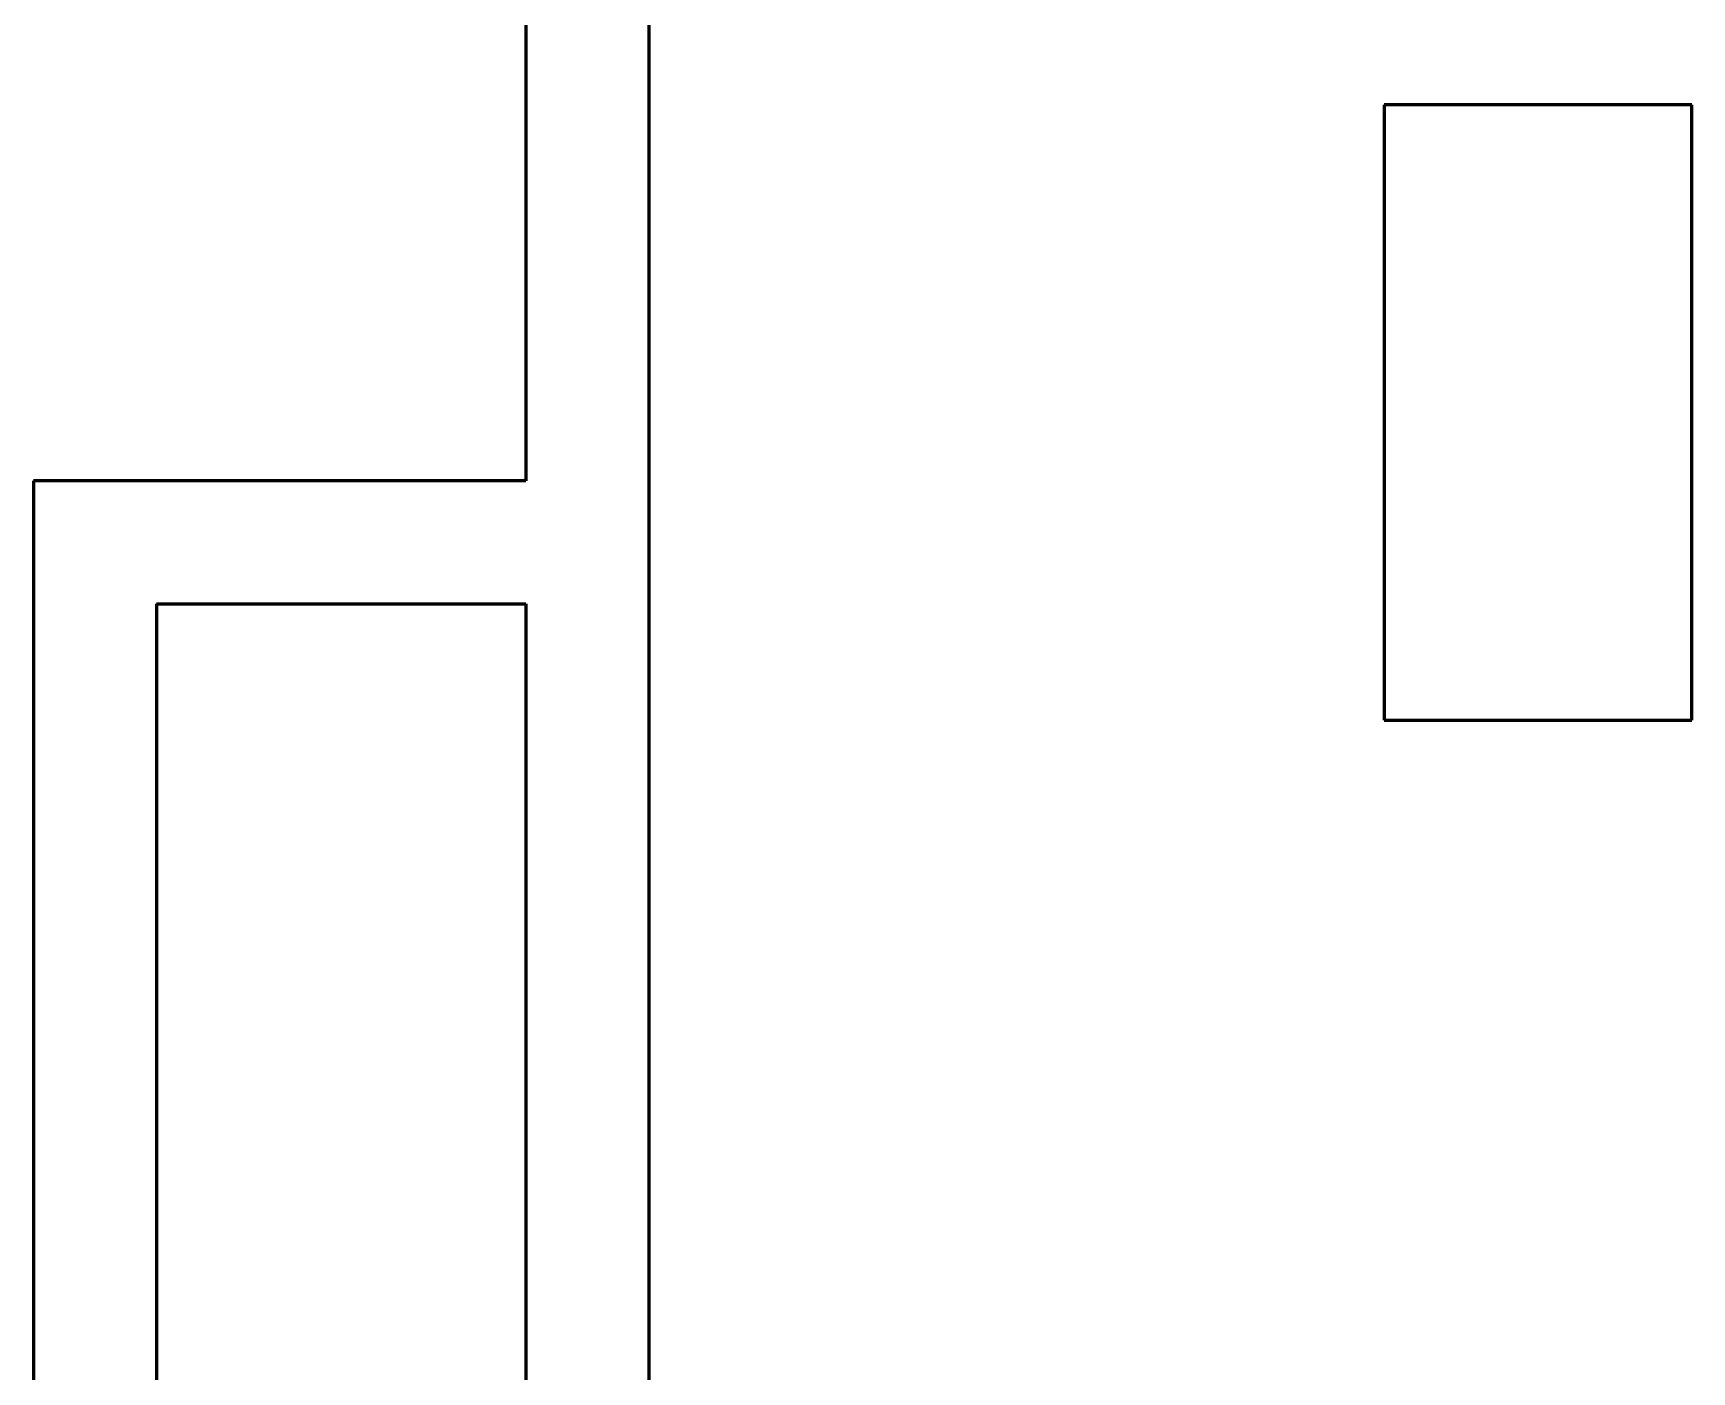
# Model space of a CAD drawing. Extents: x 0 to 297, y 0 to 292.
# Drawn here: x 249.09 to 255.83, y 185.59 to 191.03 of the extents above; entities that cross this region are included whole.
import ezdxf

# ---------------------------------------------------------------- set-up
doc = ezdxf.new("R2010")
doc.units = 0
doc.header["$MEASUREMENT"] = 0
doc.linetypes.add('K5LT_BASIC', pattern=[0])
doc.layers.add('Системный слой', color=7, linetype='Continuous')

# ---------------------------------------------------------------- blocks, each defined once
blk = doc.blocks.new('*U')
at = {"layer": 'Системный слой', "linetype": 'K5LT_BASIC', "lineweight": 60}
for p, q in [((255.8268, 190.7421), (254.5768, 190.7421)), ((254.5768, 190.7421), (254.5768, 188.2421)), ((255.8268, 188.2421), (255.8268, 190.7421)), ((254.5768, 188.2421), (255.8268, 188.2421))]:
    blk.add_line(p, q, dxfattribs=at)

msp = doc.modelspace()

# ---------------------------------------------------------------- linework, layer by layer
at = {"layer": 'Системный слой', "linetype": 'K5LT_BASIC', "lineweight": 60}
for p, q in [((251.5885, 207.0354), (251.5885, 185.0354)), ((251.0885, 193.2145), (251.0885, 189.2145)), ((249.0882, 189.2145), (249.0867, 174.8671)), ((251.0885, 189.2145), (249.0882, 189.2145)), ((249.5885, 188.7145), (249.587, 175.3673)), ((249.5885, 188.7145), (251.0885, 188.7145)), ((251.0885, 188.7145), (251.0885, 164.0155))]:
    msp.add_line(p, q, dxfattribs=at)

# ---------------------------------------------------------------- block references
at = {"layer": 'Системный слой'}
msp.add_blockref('*U', (0, 0), dxfattribs=at)
msp.add_blockref('*U', (0, 0), dxfattribs=at)
msp.add_blockref('*U', (0, 0), dxfattribs=at)
msp.add_blockref('*U', (0, 0), dxfattribs=at)
msp.add_blockref('*U', (0, 0), dxfattribs=at)
msp.add_blockref('*U', (0, 0), dxfattribs=at)
msp.add_blockref('*U', (0, 0), dxfattribs=at)
msp.add_blockref('*U', (0, 0), dxfattribs=at)
msp.add_blockref('*U', (0, 0), dxfattribs=at)
msp.add_blockref('*U', (0, 0), dxfattribs=at)
msp.add_blockref('*U', (0, 0), dxfattribs=at)
msp.add_blockref('*U', (0, 0), dxfattribs=at)
msp.add_blockref('*U', (0, 0), dxfattribs=at)
msp.add_blockref('*U', (0, 0), dxfattribs=at)
msp.add_blockref('*U', (0, 0), dxfattribs=at)
msp.add_blockref('*U', (0, 0), dxfattribs=at)
msp.add_blockref('*U', (0, 0), dxfattribs=at)
msp.add_blockref('*U', (0, 0), dxfattribs=at)
msp.add_blockref('*U', (0, 0), dxfattribs=at)
msp.add_blockref('*U', (0, 0), dxfattribs=at)
msp.add_blockref('*U', (0, 0), dxfattribs=at)
msp.add_blockref('*U', (0, 0), dxfattribs=at)
msp.add_blockref('*U', (0, 0), dxfattribs=at)
msp.add_blockref('*U', (0, 0), dxfattribs=at)
msp.add_blockref('*U', (0, 0), dxfattribs=at)
msp.add_blockref('*U', (0, 0), dxfattribs=at)
msp.add_blockref('*U', (0, 0), dxfattribs=at)
msp.add_blockref('*U', (0, 0), dxfattribs=at)
msp.add_blockref('*U', (0, 0), dxfattribs=at)
msp.add_blockref('*U', (0, 0), dxfattribs=at)
msp.add_blockref('*U', (0, 0), dxfattribs=at)
msp.add_blockref('*U', (0, 0), dxfattribs=at)
msp.add_blockref('*U', (0, 0), dxfattribs=at)
msp.add_blockref('*U', (0, 0), dxfattribs=at)
msp.add_blockref('*U', (0, 0), dxfattribs=at)
msp.add_blockref('*U', (0, 0), dxfattribs=at)
msp.add_blockref('*U', (0, 0), dxfattribs=at)
msp.add_blockref('*U', (0, 0), dxfattribs=at)
msp.add_blockref('*U', (0, 0), dxfattribs=at)
msp.add_blockref('*U', (0, 0), dxfattribs=at)
msp.add_blockref('*U', (0, 0), dxfattribs=at)
msp.add_blockref('*U', (0, 0), dxfattribs=at)
msp.add_blockref('*U', (0, 0), dxfattribs=at)
msp.add_blockref('*U', (0, 0), dxfattribs=at)
msp.add_blockref('*U', (0, 0), dxfattribs=at)
msp.add_blockref('*U', (0, 0), dxfattribs=at)
msp.add_blockref('*U', (0, 0), dxfattribs=at)
msp.add_blockref('*U', (0, 0), dxfattribs=at)
msp.add_blockref('*U', (0, 0), dxfattribs=at)
msp.add_blockref('*U', (0, 0), dxfattribs=at)
msp.add_blockref('*U', (0, 0), dxfattribs=at)
msp.add_blockref('*U', (0, 0), dxfattribs=at)
msp.add_blockref('*U', (0, 0), dxfattribs=at)
msp.add_blockref('*U', (0, 0), dxfattribs=at)
msp.add_blockref('*U', (0, 0), dxfattribs=at)
msp.add_blockref('*U', (0, 0), dxfattribs=at)
msp.add_blockref('*U', (0, 0), dxfattribs=at)
msp.add_blockref('*U', (0, 0), dxfattribs=at)
msp.add_blockref('*U', (0, 0), dxfattribs=at)
msp.add_blockref('*U', (0, 0), dxfattribs=at)
msp.add_blockref('*U', (0, 0), dxfattribs=at)
msp.add_blockref('*U', (0, 0), dxfattribs=at)
msp.add_blockref('*U', (0, 0), dxfattribs=at)
msp.add_blockref('*U', (0, 0), dxfattribs=at)
msp.add_blockref('*U', (0, 0), dxfattribs=at)
msp.add_blockref('*U', (0, 0), dxfattribs=at)
msp.add_blockref('*U', (0, 0), dxfattribs=at)
msp.add_blockref('*U', (0, 0), dxfattribs=at)
msp.add_blockref('*U', (0, 0), dxfattribs=at)
msp.add_blockref('*U', (0, 0), dxfattribs=at)
msp.add_blockref('*U', (0, 0), dxfattribs=at)
msp.add_blockref('*U', (0, 0), dxfattribs=at)
msp.add_blockref('*U', (0, 0), dxfattribs=at)
msp.add_blockref('*U', (0, 0), dxfattribs=at)
msp.add_blockref('*U', (0, 0), dxfattribs=at)
msp.add_blockref('*U', (0, 0), dxfattribs=at)
msp.add_blockref('*U', (0, 0), dxfattribs=at)
msp.add_blockref('*U', (0, 0), dxfattribs=at)
msp.add_blockref('*U', (0, 0), dxfattribs=at)
msp.add_blockref('*U', (0, 0), dxfattribs=at)
msp.add_blockref('*U', (0, 0), dxfattribs=at)
msp.add_blockref('*U', (0, 0), dxfattribs=at)
msp.add_blockref('*U', (0, 0), dxfattribs=at)
msp.add_blockref('*U', (0, 0), dxfattribs=at)
msp.add_blockref('*U', (0, 0), dxfattribs=at)
msp.add_blockref('*U', (0, 0), dxfattribs=at)
msp.add_blockref('*U', (0, 0), dxfattribs=at)
msp.add_blockref('*U', (0, 0), dxfattribs=at)
msp.add_blockref('*U', (0, 0), dxfattribs=at)
msp.add_blockref('*U', (0, 0), dxfattribs=at)
msp.add_blockref('*U', (0, 0), dxfattribs=at)
msp.add_blockref('*U', (0, 0), dxfattribs=at)
msp.add_blockref('*U', (0, 0), dxfattribs=at)
msp.add_blockref('*U', (0, 0), dxfattribs=at)
msp.add_blockref('*U', (0, 0), dxfattribs=at)
msp.add_blockref('*U', (0, 0), dxfattribs=at)
msp.add_blockref('*U', (0, 0), dxfattribs=at)
msp.add_blockref('*U', (0, 0), dxfattribs=at)
msp.add_blockref('*U', (0, 0), dxfattribs=at)
msp.add_blockref('*U', (0, 0), dxfattribs=at)
msp.add_blockref('*U', (0, 0), dxfattribs=at)
msp.add_blockref('*U', (0, 0), dxfattribs=at)
msp.add_blockref('*U', (0, 0), dxfattribs=at)
msp.add_blockref('*U', (0, 0), dxfattribs=at)
msp.add_blockref('*U', (0, 0), dxfattribs=at)
msp.add_blockref('*U', (0, 0), dxfattribs=at)
msp.add_blockref('*U', (0, 0), dxfattribs=at)
msp.add_blockref('*U', (0, 0), dxfattribs=at)
msp.add_blockref('*U', (0, 0), dxfattribs=at)
msp.add_blockref('*U', (0, 0), dxfattribs=at)
msp.add_blockref('*U', (0, 0), dxfattribs=at)
msp.add_blockref('*U', (0, 0), dxfattribs=at)
msp.add_blockref('*U', (0, 0), dxfattribs=at)
msp.add_blockref('*U', (0, 0), dxfattribs=at)
msp.add_blockref('*U', (0, 0), dxfattribs=at)
msp.add_blockref('*U', (0, 0), dxfattribs=at)
msp.add_blockref('*U', (0, 0), dxfattribs=at)
msp.add_blockref('*U', (0, 0), dxfattribs=at)
msp.add_blockref('*U', (0, 0), dxfattribs=at)
msp.add_blockref('*U', (0, 0), dxfattribs=at)
msp.add_blockref('*U', (0, 0), dxfattribs=at)
msp.add_blockref('*U', (0, 0), dxfattribs=at)
msp.add_blockref('*U', (0, 0), dxfattribs=at)
msp.add_blockref('*U', (0, 0), dxfattribs=at)
msp.add_blockref('*U', (0, 0), dxfattribs=at)
msp.add_blockref('*U', (0, 0), dxfattribs=at)
msp.add_blockref('*U', (0, 0), dxfattribs=at)
msp.add_blockref('*U', (0, 0), dxfattribs=at)
msp.add_blockref('*U', (0, 0), dxfattribs=at)
msp.add_blockref('*U', (0, 0), dxfattribs=at)
msp.add_blockref('*U', (0, 0), dxfattribs=at)
msp.add_blockref('*U', (0, 0), dxfattribs=at)
msp.add_blockref('*U', (0, 0), dxfattribs=at)
msp.add_blockref('*U', (0, 0), dxfattribs=at)
msp.add_blockref('*U', (0, 0), dxfattribs=at)
msp.add_blockref('*U', (0, 0), dxfattribs=at)
msp.add_blockref('*U', (0, 0), dxfattribs=at)
msp.add_blockref('*U', (0, 0), dxfattribs=at)
msp.add_blockref('*U', (0, 0), dxfattribs=at)
msp.add_blockref('*U', (0, 0), dxfattribs=at)
msp.add_blockref('*U', (0, 0), dxfattribs=at)
msp.add_blockref('*U', (0, 0), dxfattribs=at)
msp.add_blockref('*U', (0, 0), dxfattribs=at)
msp.add_blockref('*U', (0, 0), dxfattribs=at)
msp.add_blockref('*U', (0, 0), dxfattribs=at)
msp.add_blockref('*U', (0, 0), dxfattribs=at)
msp.add_blockref('*U', (0, 0), dxfattribs=at)
msp.add_blockref('*U', (0, 0), dxfattribs=at)
msp.add_blockref('*U', (0, 0), dxfattribs=at)
msp.add_blockref('*U', (0, 0), dxfattribs=at)
msp.add_blockref('*U', (0, 0), dxfattribs=at)
msp.add_blockref('*U', (0, 0), dxfattribs=at)
msp.add_blockref('*U', (0, 0), dxfattribs=at)
msp.add_blockref('*U', (0, 0), dxfattribs=at)
msp.add_blockref('*U', (0, 0), dxfattribs=at)
msp.add_blockref('*U', (0, 0), dxfattribs=at)
msp.add_blockref('*U', (0, 0), dxfattribs=at)
msp.add_blockref('*U', (0, 0), dxfattribs=at)
msp.add_blockref('*U', (0, 0), dxfattribs=at)
msp.add_blockref('*U', (0, 0), dxfattribs=at)
msp.add_blockref('*U', (0, 0), dxfattribs=at)
msp.add_blockref('*U', (0, 0), dxfattribs=at)
msp.add_blockref('*U', (0, 0), dxfattribs=at)
msp.add_blockref('*U', (0, 0), dxfattribs=at)
msp.add_blockref('*U', (0, 0), dxfattribs=at)
msp.add_blockref('*U', (0, 0), dxfattribs=at)
msp.add_blockref('*U', (0, 0), dxfattribs=at)
msp.add_blockref('*U', (0, 0), dxfattribs=at)
msp.add_blockref('*U', (0, 0), dxfattribs=at)
msp.add_blockref('*U', (0, 0), dxfattribs=at)
msp.add_blockref('*U', (0, 0), dxfattribs=at)
msp.add_blockref('*U', (0, 0), dxfattribs=at)
msp.add_blockref('*U', (0, 0), dxfattribs=at)
msp.add_blockref('*U', (0, 0), dxfattribs=at)
msp.add_blockref('*U', (0, 0), dxfattribs=at)
msp.add_blockref('*U', (0, 0), dxfattribs=at)
msp.add_blockref('*U', (0, 0), dxfattribs=at)
msp.add_blockref('*U', (0, 0), dxfattribs=at)
msp.add_blockref('*U', (0, 0), dxfattribs=at)
msp.add_blockref('*U', (0, 0), dxfattribs=at)
msp.add_blockref('*U', (0, 0), dxfattribs=at)
msp.add_blockref('*U', (0, 0), dxfattribs=at)
msp.add_blockref('*U', (0, 0), dxfattribs=at)
msp.add_blockref('*U', (0, 0), dxfattribs=at)
msp.add_blockref('*U', (0, 0), dxfattribs=at)
msp.add_blockref('*U', (0, 0), dxfattribs=at)
msp.add_blockref('*U', (0, 0), dxfattribs=at)
msp.add_blockref('*U', (0, 0), dxfattribs=at)
msp.add_blockref('*U', (0, 0), dxfattribs=at)
msp.add_blockref('*U', (0, 0), dxfattribs=at)
msp.add_blockref('*U', (0, 0), dxfattribs=at)
msp.add_blockref('*U', (0, 0), dxfattribs=at)
msp.add_blockref('*U', (0, 0), dxfattribs=at)
msp.add_blockref('*U', (0, 0), dxfattribs=at)
msp.add_blockref('*U', (0, 0), dxfattribs=at)
msp.add_blockref('*U', (0, 0), dxfattribs=at)
msp.add_blockref('*U', (0, 0), dxfattribs=at)
msp.add_blockref('*U', (0, 0), dxfattribs=at)
msp.add_blockref('*U', (0, 0), dxfattribs=at)
msp.add_blockref('*U', (0, 0), dxfattribs=at)
msp.add_blockref('*U', (0, 0), dxfattribs=at)
msp.add_blockref('*U', (0, 0), dxfattribs=at)
msp.add_blockref('*U', (0, 0), dxfattribs=at)
msp.add_blockref('*U', (0, 0), dxfattribs=at)
msp.add_blockref('*U', (0, 0), dxfattribs=at)
msp.add_blockref('*U', (0, 0), dxfattribs=at)
msp.add_blockref('*U', (0, 0), dxfattribs=at)
msp.add_blockref('*U', (0, 0), dxfattribs=at)
msp.add_blockref('*U', (0, 0), dxfattribs=at)
msp.add_blockref('*U', (0, 0), dxfattribs=at)
msp.add_blockref('*U', (0, 0), dxfattribs=at)
msp.add_blockref('*U', (0, 0), dxfattribs=at)
msp.add_blockref('*U', (0, 0), dxfattribs=at)
msp.add_blockref('*U', (0, 0), dxfattribs=at)
msp.add_blockref('*U', (0, 0), dxfattribs=at)
msp.add_blockref('*U', (0, 0), dxfattribs=at)
msp.add_blockref('*U', (0, 0), dxfattribs=at)
msp.add_blockref('*U', (0, 0), dxfattribs=at)
msp.add_blockref('*U', (0, 0), dxfattribs=at)
msp.add_blockref('*U', (0, 0), dxfattribs=at)
msp.add_blockref('*U', (0, 0), dxfattribs=at)
msp.add_blockref('*U', (0, 0), dxfattribs=at)
msp.add_blockref('*U', (0, 0), dxfattribs=at)
msp.add_blockref('*U', (0, 0), dxfattribs=at)
msp.add_blockref('*U', (0, 0), dxfattribs=at)
msp.add_blockref('*U', (0, 0), dxfattribs=at)
msp.add_blockref('*U', (0, 0), dxfattribs=at)
msp.add_blockref('*U', (0, 0), dxfattribs=at)
msp.add_blockref('*U', (0, 0), dxfattribs=at)
msp.add_blockref('*U', (0, 0), dxfattribs=at)
msp.add_blockref('*U', (0, 0), dxfattribs=at)
msp.add_blockref('*U', (0, 0), dxfattribs=at)
msp.add_blockref('*U', (0, 0), dxfattribs=at)
msp.add_blockref('*U', (0, 0), dxfattribs=at)
msp.add_blockref('*U', (0, 0), dxfattribs=at)
msp.add_blockref('*U', (0, 0), dxfattribs=at)
msp.add_blockref('*U', (0, 0), dxfattribs=at)
msp.add_blockref('*U', (0, 0), dxfattribs=at)
msp.add_blockref('*U', (0, 0), dxfattribs=at)
msp.add_blockref('*U', (0, 0), dxfattribs=at)
msp.add_blockref('*U', (0, 0), dxfattribs=at)
msp.add_blockref('*U', (0, 0), dxfattribs=at)
msp.add_blockref('*U', (0, 0), dxfattribs=at)
msp.add_blockref('*U', (0, 0), dxfattribs=at)
msp.add_blockref('*U', (0, 0), dxfattribs=at)
msp.add_blockref('*U', (0, 0), dxfattribs=at)
msp.add_blockref('*U', (0, 0), dxfattribs=at)
msp.add_blockref('*U', (0, 0), dxfattribs=at)
msp.add_blockref('*U', (0, 0), dxfattribs=at)
msp.add_blockref('*U', (0, 0), dxfattribs=at)
msp.add_blockref('*U', (0, 0), dxfattribs=at)
msp.add_blockref('*U', (0, 0), dxfattribs=at)
msp.add_blockref('*U', (0, 0), dxfattribs=at)
msp.add_blockref('*U', (0, 0), dxfattribs=at)
msp.add_blockref('*U', (0, 0), dxfattribs=at)
msp.add_blockref('*U', (0, 0), dxfattribs=at)
msp.add_blockref('*U', (0, 0), dxfattribs=at)
msp.add_blockref('*U', (0, 0), dxfattribs=at)
msp.add_blockref('*U', (0, 0), dxfattribs=at)
msp.add_blockref('*U', (0, 0), dxfattribs=at)
msp.add_blockref('*U', (0, 0), dxfattribs=at)
msp.add_blockref('*U', (0, 0), dxfattribs=at)
msp.add_blockref('*U', (0, 0), dxfattribs=at)
msp.add_blockref('*U', (0, 0), dxfattribs=at)
msp.add_blockref('*U', (0, 0), dxfattribs=at)
msp.add_blockref('*U', (0, 0), dxfattribs=at)
msp.add_blockref('*U', (0, 0), dxfattribs=at)
msp.add_blockref('*U', (0, 0), dxfattribs=at)
msp.add_blockref('*U', (0, 0), dxfattribs=at)
msp.add_blockref('*U', (0, 0), dxfattribs=at)
msp.add_blockref('*U', (0, 0), dxfattribs=at)
msp.add_blockref('*U', (0, 0), dxfattribs=at)
msp.add_blockref('*U', (0, 0), dxfattribs=at)
msp.add_blockref('*U', (0, 0), dxfattribs=at)
msp.add_blockref('*U', (0, 0), dxfattribs=at)
msp.add_blockref('*U', (0, 0), dxfattribs=at)
msp.add_blockref('*U', (0, 0), dxfattribs=at)
msp.add_blockref('*U', (0, 0), dxfattribs=at)
msp.add_blockref('*U', (0, 0), dxfattribs=at)
msp.add_blockref('*U', (0, 0), dxfattribs=at)
msp.add_blockref('*U', (0, 0), dxfattribs=at)
msp.add_blockref('*U', (0, 0), dxfattribs=at)
msp.add_blockref('*U', (0, 0), dxfattribs=at)
msp.add_blockref('*U', (0, 0), dxfattribs=at)
msp.add_blockref('*U', (0, 0), dxfattribs=at)
msp.add_blockref('*U', (0, 0), dxfattribs=at)
msp.add_blockref('*U', (0, 0), dxfattribs=at)
msp.add_blockref('*U', (0, 0), dxfattribs=at)
msp.add_blockref('*U', (0, 0), dxfattribs=at)
msp.add_blockref('*U', (0, 0), dxfattribs=at)
msp.add_blockref('*U', (0, 0), dxfattribs=at)
msp.add_blockref('*U', (0, 0), dxfattribs=at)
msp.add_blockref('*U', (0, 0), dxfattribs=at)
msp.add_blockref('*U', (0, 0), dxfattribs=at)
msp.add_blockref('*U', (0, 0), dxfattribs=at)
msp.add_blockref('*U', (0, 0), dxfattribs=at)
msp.add_blockref('*U', (0, 0), dxfattribs=at)
msp.add_blockref('*U', (0, 0), dxfattribs=at)
msp.add_blockref('*U', (0, 0), dxfattribs=at)
msp.add_blockref('*U', (0, 0), dxfattribs=at)
msp.add_blockref('*U', (0, 0), dxfattribs=at)
msp.add_blockref('*U', (0, 0), dxfattribs=at)
msp.add_blockref('*U', (0, 0), dxfattribs=at)
msp.add_blockref('*U', (0, 0), dxfattribs=at)
msp.add_blockref('*U', (0, 0), dxfattribs=at)
msp.add_blockref('*U', (0, 0), dxfattribs=at)
msp.add_blockref('*U', (0, 0), dxfattribs=at)
msp.add_blockref('*U', (0, 0), dxfattribs=at)
msp.add_blockref('*U', (0, 0), dxfattribs=at)
msp.add_blockref('*U', (0, 0), dxfattribs=at)
msp.add_blockref('*U', (0, 0), dxfattribs=at)
msp.add_blockref('*U', (0, 0), dxfattribs=at)
msp.add_blockref('*U', (0, 0), dxfattribs=at)
msp.add_blockref('*U', (0, 0), dxfattribs=at)
msp.add_blockref('*U', (0, 0), dxfattribs=at)
msp.add_blockref('*U', (0, 0), dxfattribs=at)
msp.add_blockref('*U', (0, 0), dxfattribs=at)
msp.add_blockref('*U', (0, 0), dxfattribs=at)
msp.add_blockref('*U', (0, 0), dxfattribs=at)
msp.add_blockref('*U', (0, 0), dxfattribs=at)
msp.add_blockref('*U', (0, 0), dxfattribs=at)
msp.add_blockref('*U', (0, 0), dxfattribs=at)
msp.add_blockref('*U', (0, 0), dxfattribs=at)
msp.add_blockref('*U', (0, 0), dxfattribs=at)
msp.add_blockref('*U', (0, 0), dxfattribs=at)
msp.add_blockref('*U', (0, 0), dxfattribs=at)
msp.add_blockref('*U', (0, 0), dxfattribs=at)
msp.add_blockref('*U', (0, 0), dxfattribs=at)
msp.add_blockref('*U', (0, 0), dxfattribs=at)
msp.add_blockref('*U', (0, 0), dxfattribs=at)
msp.add_blockref('*U', (0, 0), dxfattribs=at)
msp.add_blockref('*U', (0, 0), dxfattribs=at)
msp.add_blockref('*U', (0, 0), dxfattribs=at)
msp.add_blockref('*U', (0, 0), dxfattribs=at)
msp.add_blockref('*U', (0, 0), dxfattribs=at)
msp.add_blockref('*U', (0, 0), dxfattribs=at)
msp.add_blockref('*U', (0, 0), dxfattribs=at)
msp.add_blockref('*U', (0, 0), dxfattribs=at)
msp.add_blockref('*U', (0, 0), dxfattribs=at)
msp.add_blockref('*U', (0, 0), dxfattribs=at)
msp.add_blockref('*U', (0, 0), dxfattribs=at)
msp.add_blockref('*U', (0, 0), dxfattribs=at)
msp.add_blockref('*U', (0, 0), dxfattribs=at)
msp.add_blockref('*U', (0, 0), dxfattribs=at)
msp.add_blockref('*U', (0, 0), dxfattribs=at)
msp.add_blockref('*U', (0, 0), dxfattribs=at)
msp.add_blockref('*U', (0, 0), dxfattribs=at)
msp.add_blockref('*U', (0, 0), dxfattribs=at)
msp.add_blockref('*U', (0, 0), dxfattribs=at)
msp.add_blockref('*U', (0, 0), dxfattribs=at)
msp.add_blockref('*U', (0, 0), dxfattribs=at)
msp.add_blockref('*U', (0, 0), dxfattribs=at)
msp.add_blockref('*U', (0, 0), dxfattribs=at)
msp.add_blockref('*U', (0, 0), dxfattribs=at)
msp.add_blockref('*U', (0, 0), dxfattribs=at)
msp.add_blockref('*U', (0, 0), dxfattribs=at)
msp.add_blockref('*U', (0, 0), dxfattribs=at)
msp.add_blockref('*U', (0, 0), dxfattribs=at)
msp.add_blockref('*U', (0, 0), dxfattribs=at)
msp.add_blockref('*U', (0, 0), dxfattribs=at)
msp.add_blockref('*U', (0, 0), dxfattribs=at)
msp.add_blockref('*U', (0, 0), dxfattribs=at)
msp.add_blockref('*U', (0, 0), dxfattribs=at)
msp.add_blockref('*U', (0, 0), dxfattribs=at)
msp.add_blockref('*U', (0, 0), dxfattribs=at)
msp.add_blockref('*U', (0, 0), dxfattribs=at)
msp.add_blockref('*U', (0, 0), dxfattribs=at)
msp.add_blockref('*U', (0, 0), dxfattribs=at)
msp.add_blockref('*U', (0, 0), dxfattribs=at)
msp.add_blockref('*U', (0, 0), dxfattribs=at)
msp.add_blockref('*U', (0, 0), dxfattribs=at)
msp.add_blockref('*U', (0, 0), dxfattribs=at)
msp.add_blockref('*U', (0, 0), dxfattribs=at)
msp.add_blockref('*U', (0, 0), dxfattribs=at)
msp.add_blockref('*U', (0, 0), dxfattribs=at)
msp.add_blockref('*U', (0, 0), dxfattribs=at)
msp.add_blockref('*U', (0, 0), dxfattribs=at)
msp.add_blockref('*U', (0, 0), dxfattribs=at)
msp.add_blockref('*U', (0, 0), dxfattribs=at)
msp.add_blockref('*U', (0, 0), dxfattribs=at)
msp.add_blockref('*U', (0, 0), dxfattribs=at)
msp.add_blockref('*U', (0, 0), dxfattribs=at)
msp.add_blockref('*U', (0, 0), dxfattribs=at)
msp.add_blockref('*U', (0, 0), dxfattribs=at)
msp.add_blockref('*U', (0, 0), dxfattribs=at)
msp.add_blockref('*U', (0, 0), dxfattribs=at)
msp.add_blockref('*U', (0, 0), dxfattribs=at)
msp.add_blockref('*U', (0, 0), dxfattribs=at)
msp.add_blockref('*U', (0, 0), dxfattribs=at)
msp.add_blockref('*U', (0, 0), dxfattribs=at)
msp.add_blockref('*U', (0, 0), dxfattribs=at)
msp.add_blockref('*U', (0, 0), dxfattribs=at)
msp.add_blockref('*U', (0, 0), dxfattribs=at)
msp.add_blockref('*U', (0, 0), dxfattribs=at)
msp.add_blockref('*U', (0, 0), dxfattribs=at)
msp.add_blockref('*U', (0, 0), dxfattribs=at)
msp.add_blockref('*U', (0, 0), dxfattribs=at)
msp.add_blockref('*U', (0, 0), dxfattribs=at)
msp.add_blockref('*U', (0, 0), dxfattribs=at)
msp.add_blockref('*U', (0, 0), dxfattribs=at)
msp.add_blockref('*U', (0, 0), dxfattribs=at)
msp.add_blockref('*U', (0, 0), dxfattribs=at)
msp.add_blockref('*U', (0, 0), dxfattribs=at)
msp.add_blockref('*U', (0, 0), dxfattribs=at)
msp.add_blockref('*U', (0, 0), dxfattribs=at)
msp.add_blockref('*U', (0, 0), dxfattribs=at)
msp.add_blockref('*U', (0, 0), dxfattribs=at)
msp.add_blockref('*U', (0, 0), dxfattribs=at)
msp.add_blockref('*U', (0, 0), dxfattribs=at)
msp.add_blockref('*U', (0, 0), dxfattribs=at)
msp.add_blockref('*U', (0, 0), dxfattribs=at)
msp.add_blockref('*U', (0, 0), dxfattribs=at)
msp.add_blockref('*U', (0, 0), dxfattribs=at)
msp.add_blockref('*U', (0, 0), dxfattribs=at)
msp.add_blockref('*U', (0, 0), dxfattribs=at)
msp.add_blockref('*U', (0, 0), dxfattribs=at)
msp.add_blockref('*U', (0, 0), dxfattribs=at)
msp.add_blockref('*U', (0, 0), dxfattribs=at)
msp.add_blockref('*U', (0, 0), dxfattribs=at)
msp.add_blockref('*U', (0, 0), dxfattribs=at)
msp.add_blockref('*U', (0, 0), dxfattribs=at)

doc.saveas('drawing.dxf')
